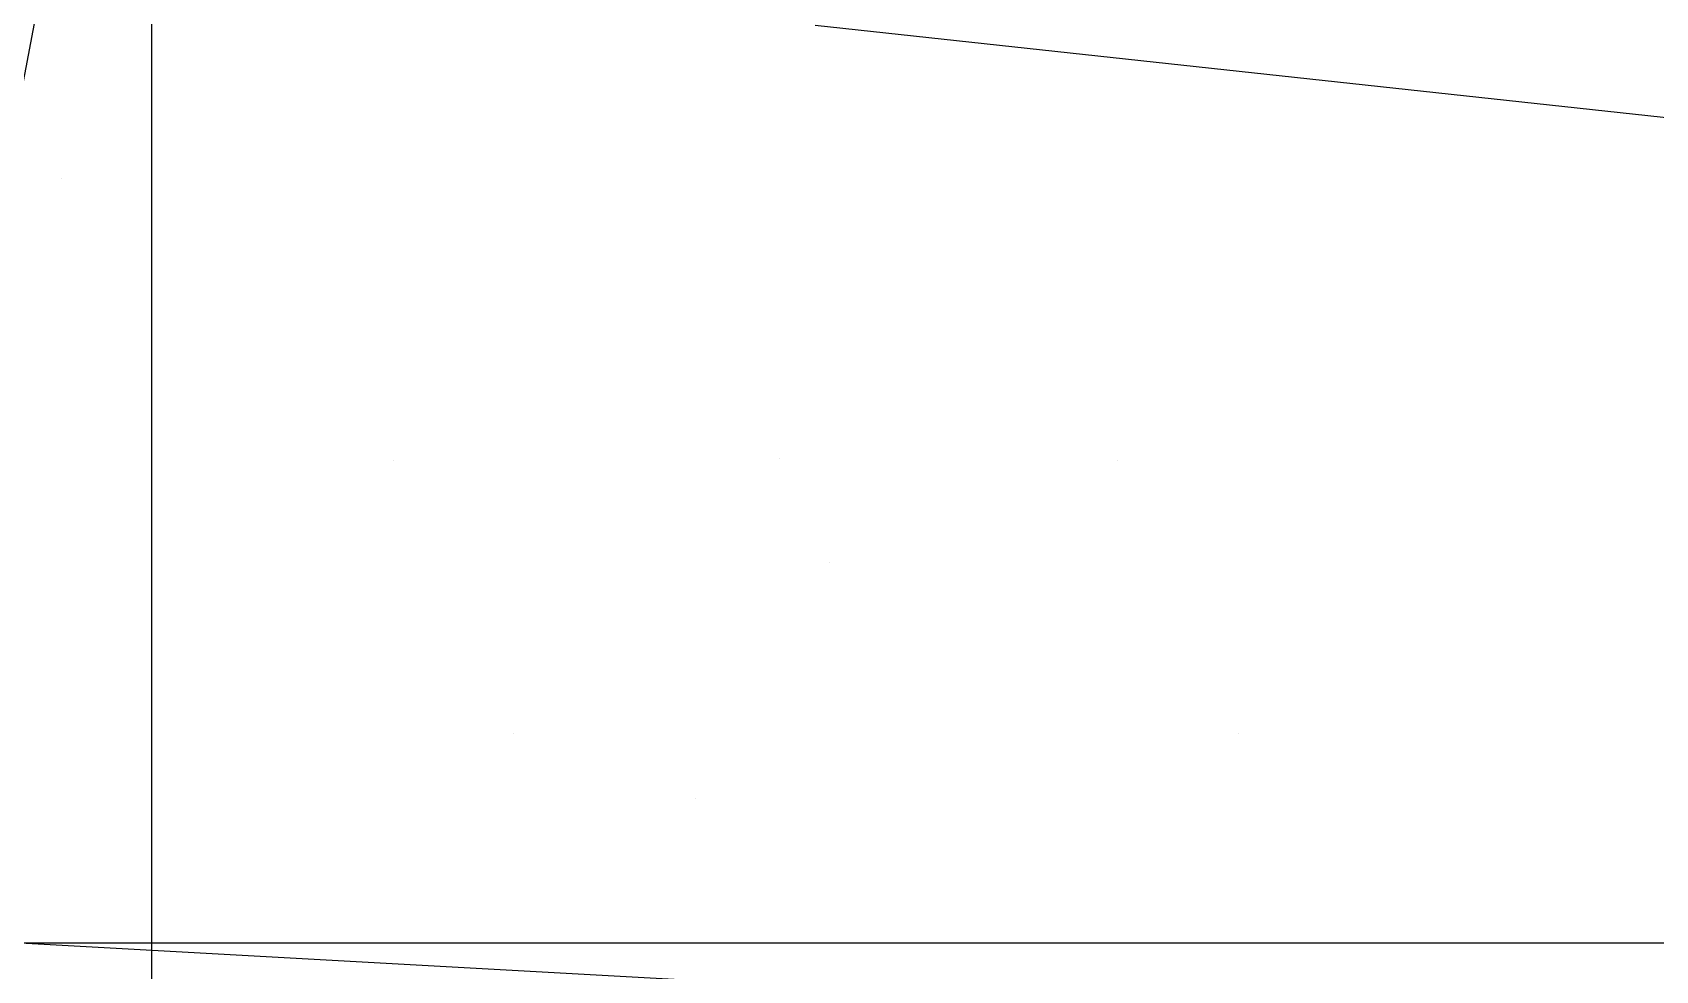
# Model space of a CAD drawing. Header units: inches. Extents: x -31 to 122, y -49 to 49.
# Drawn here: x 21.627 to 23.307, y -5.029 to -4.057 of the extents above; entities that cross this region are included whole.
import ezdxf

# ---------------------------------------------------------------- set-up
doc = ezdxf.new("R2010")
doc.units = ezdxf.units.IN
doc.header["$MEASUREMENT"] = 0

# ---------------------------------------------------------------- blocks, each defined once
blk = doc.blocks.new('HVRF25')
blk.add_circle((0, 0), 22)
blk = doc.blocks.new('HVRF37')
blk.add_circle((0, 0), 31)
blk = doc.blocks.new('HVRF31')
blk.add_circle((0, 0), 25)
blk = doc.blocks.new('hvtbeav1')
blk.add_line((40.4082, -6), (22.437, -4.05))
blk = doc.blocks.new('hvtb8c')
at = {"color": 4}
blk.add_line((22.3997, -4.4986), (22.3997, -4.4986), dxfattribs=at)
blk = doc.blocks.new('hvtb6e')
blk.add_line((50, -5), (0, -5))
blk = doc.blocks.new('hvtb6c')
blk.add_line((56, -5), (6, -5))
blk = doc.blocks.new('hvtb6')
blk.add_line((56, -5), (6, -5))
blk = doc.blocks.new('hvtb5e')
blk.add_line((50, -5), (0, -5))
blk = doc.blocks.new('hvtb5c')
blk.add_line((60, -5), (10, -5))
blk = doc.blocks.new('hvtb5')
blk.add_line((60, -5), (10, -5))
blk = doc.blocks.new('hvtbsav2n')
blk.add_line((21.62, -5), (39.62, -6))
blk = doc.blocks.new('hvtbsav2')
blk.add_line((21.62, -5), (39.62, -6))
blk = doc.blocks.new('hvtbsav1n')
blk.add_line((40.4082, -6), (22.437, -4.05))
blk = doc.blocks.new('hvtbsav1')
blk.add_line((40.4082, -6), (22.437, -4.05))
blk = doc.blocks.new('*X155')
at = {"color": 0}
blk.add_line((4579.6875, 2796.875), (4579.6875, 2796.875), dxfattribs=at)
blk = doc.blocks.new('hvtbhv2')
at = {"color": 8, "extrusion": (0, 0, -1), "xscale": -1, "zscale": -1, "rotation": 180}
blk.add_blockref('*X155', (-4602, 2792.0248), dxfattribs=at)
blk = doc.blocks.new('*X167')
at = {"color": 0}
blk.add_line((5320.3125, 2846.875), (5320.3125, 2846.875), dxfattribs=at)
blk = doc.blocks.new('hvtbeav5n')
at = {"color": 8}
blk.add_blockref('*X167', (-5297.8607, -2851.4806), dxfattribs=at)
blk = doc.blocks.new('*X170')
at = {"color": 0}
blk.add_line((5320.3125, 2846.875), (5320.3125, 2846.875), dxfattribs=at)
blk = doc.blocks.new('hvtbeav5')
at = {"color": 8}
blk.add_blockref('*X170', (-5297.8607, -2851.4806), dxfattribs=at)
blk = doc.blocks.new('*X172')
at = {"color": 0}
for p, q in [((3688.875, 30416.25), (3688.875, 30416.25)), ((3689.625, 30416.25), (3689.625, 30416.25))]:
    blk.add_line(p, q, dxfattribs=at)
blk = doc.blocks.new('hvtbeav4n')
at = {"color": 4, "xscale": -1}
blk.add_blockref('*X172', (3711.625, -30420.75), dxfattribs=at)
blk = doc.blocks.new('*X175')
at = {"color": 0}
for p, q in [((3688.875, 30414.75), (3688.875, 30414.75)), ((3689.625, 30414.75), (3689.625, 30414.75))]:
    blk.add_line(p, q, dxfattribs=at)
blk = doc.blocks.new('*X176')
at = {"color": 0}
blk.add_line((3122.7173, 790.625), (3122.7173, 790.625), dxfattribs=at)
blk = doc.blocks.new('hvtbeav4')
blk.add_line((21.75, 0), (21.75, -10.065))
at = {"color": 4, "xscale": -1}
blk.add_blockref('*X175', (3711.75, -30419.5331), dxfattribs=at)
at = {"color": 8}
blk.add_blockref('*X176', (-3101.0605, -794.8337), dxfattribs=at)
blk = doc.blocks.new('*X178')
at = {"color": 0}
blk.add_line((4579.6875, 2796.875), (4579.6875, 2796.875), dxfattribs=at)
blk = doc.blocks.new('hvtbeav3n')
at = {"color": 8, "extrusion": (0, 0, -1), "xscale": -1, "zscale": -1, "rotation": 180}
blk.add_blockref('*X178', (-4602, 2792.0248), dxfattribs=at)
blk = doc.blocks.new('*X180')
at = {"color": 0}
blk.add_line((4579.6875, 2796.875), (4579.6875, 2796.875), dxfattribs=at)
blk = doc.blocks.new('hvtbeav3')
at = {"color": 8, "extrusion": (0, 0, -1), "xscale": -1, "zscale": -1, "rotation": 180}
blk.add_blockref('*X180', (-4602, 2792.0248), dxfattribs=at)
blk = doc.blocks.new('hvtbeav2')
blk.add_line((21.62, -5), (39.62, -6))
blk = doc.blocks.new('*X202')
at = {"color": 0}
blk.add_line((5320.3125, 2846.875), (5320.3125, 2846.875), dxfattribs=at)
blk = doc.blocks.new('hvtbsav5n')
at = {"color": 8}
blk.add_blockref('*X202', (-5297.8607, -2851.4806), dxfattribs=at)
blk = doc.blocks.new('*X205')
at = {"color": 0}
blk.add_line((5320.3125, 2846.875), (5320.3125, 2846.875), dxfattribs=at)
blk = doc.blocks.new('hvtbsav5')
at = {"color": 8}
blk.add_blockref('*X205', (-5297.8607, -2851.4806), dxfattribs=at)
blk = doc.blocks.new('*X207')
at = {"color": 0}
for p, q in [((3688.875, 30414.75), (3688.875, 30414.75)), ((3689.625, 30414.75), (3689.625, 30414.75))]:
    blk.add_line(p, q, dxfattribs=at)
blk = doc.blocks.new('*X208')
at = {"color": 0}
blk.add_line((3122.7173, 790.625), (3122.7173, 790.625), dxfattribs=at)
blk = doc.blocks.new('hvtbsav4n')
blk.add_line((21.75, 0), (21.75, -10.065))
at = {"color": 4, "xscale": -1}
blk.add_blockref('*X207', (3711.75, -30419.5331), dxfattribs=at)
at = {"color": 8}
blk.add_blockref('*X208', (-3101.0605, -794.8337), dxfattribs=at)
blk = doc.blocks.new('*X210')
at = {"color": 0}
for p, q in [((3688.875, 30416.25), (3688.875, 30416.25)), ((3689.625, 30416.25), (3689.625, 30416.25))]:
    blk.add_line(p, q, dxfattribs=at)
blk = doc.blocks.new('hvtbsav4')
at = {"color": 4, "xscale": -1}
blk.add_blockref('*X210', (3711.625, -30420.75), dxfattribs=at)
blk = doc.blocks.new('*X213')
at = {"color": 0}
blk.add_line((4579.6875, 2796.875), (4579.6875, 2796.875), dxfattribs=at)
blk = doc.blocks.new('hvtbsav3n')
at = {"color": 8, "extrusion": (0, 0, -1), "xscale": -1, "zscale": -1, "rotation": 180}
blk.add_blockref('*X213', (-4602, 2792.0248), dxfattribs=at)
blk = doc.blocks.new('*X215')
at = {"color": 0}
blk.add_line((4579.6875, 2796.875), (4579.6875, 2796.875), dxfattribs=at)
blk = doc.blocks.new('hvtbsav3')
at = {"color": 8, "extrusion": (0, 0, -1), "xscale": -1, "zscale": -1, "rotation": 180}
blk.add_blockref('*X215', (-4602, 2792.0248), dxfattribs=at)

msp = doc.modelspace()

# ---------------------------------------------------------------- block references
for name in ['HVRF37', 'HVRF31', 'HVRF25', 'hvtbeav5', 'hvtbsav5n', 'hvtbsav5', 'hvtbeav5n', 'hvtbeav4', 'hvtbsav4n', 'hvtbsav4', 'hvtbeav3', 'hvtbsav3n', 'hvtbsav3', 'hvtbeav4n', 'hvtbeav1', 'hvtb8c', 'hvtbsav2n', 'hvtbsav2', 'hvtbsav1n', 'hvtbsav1', 'hvtbhv2', 'hvtbeav3n', 'hvtbeav2', 'hvtb6e', 'hvtb6c', 'hvtb6', 'hvtb5e', 'hvtb5c', 'hvtb5']:
    msp.add_blockref(name, (0, 0))

doc.saveas('drawing.dxf')
